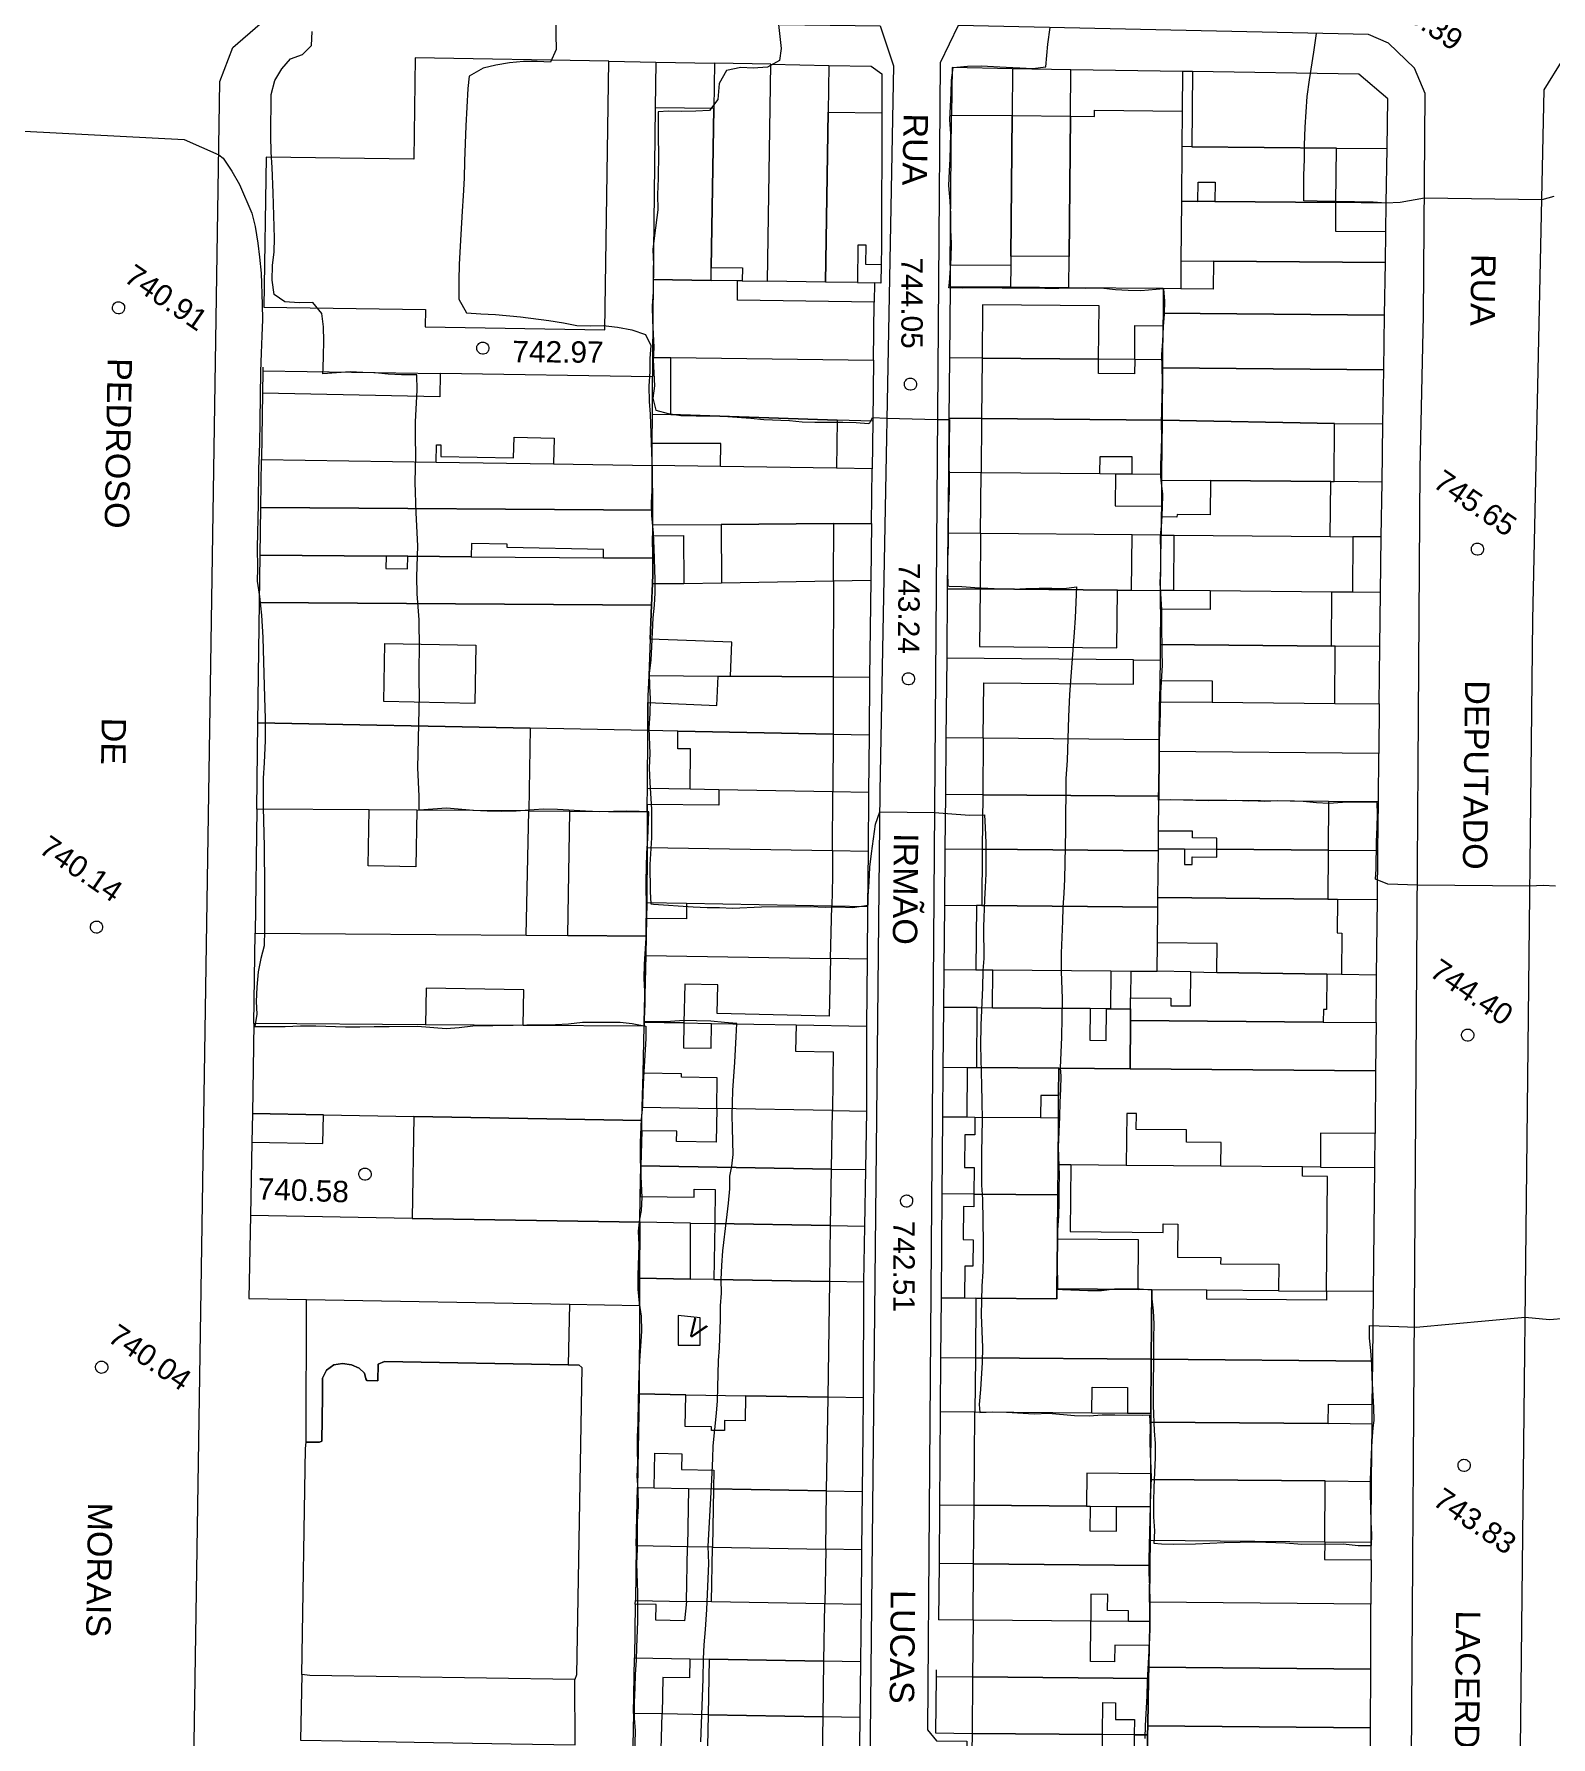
# Model space of a CAD drawing. Header units: metres. Extents: x 322294 to 7190115, y 7390841 to 10157759.
# Drawn here: x 323466.7 to 323591, y 7393327.2 to 7393466.7 of the extents above; entities that cross this region are included whole.
import ezdxf
from ezdxf.enums import TextEntityAlignment as Align

# ---------------------------------------------------------------- set-up
doc = ezdxf.new("R2010")
doc.units = ezdxf.units.M
doc.layers.get('0').update_dxf_attribs({"lineweight": 18})
for name, color, linetype, lineweight in [('100_SIST_VIARIO_MEIO_FIO', 1, 'Continuous', 18), ('160_P_SIMP_ASF_TOP', 7, 'Continuous', 18), ('168_P_SIMP_PARALE_TOP', 7, 'Continuous', 18), ('206_MURO_E_MURO_ARRIMO', 7, 'Continuous', 18), ('214_PROJ_BEIRAL_EDIF', 10, 'Continuous', 18), ('600_CURVA_MESTRA', 14, 'Continuous', 18), ('604_CURVA_INTERM', 7, 'Continuous', 18), ('606_PTO_COTADO', 7, 'Continuous', 18), ('608_PTO_COTADO_INTERVIA', 1, 'Continuous', 18)]:
    doc.layers.add(name, color=color, linetype=linetype, lineweight=lineweight)
doc.styles.add('Style-Arial', font='arial.ttf', dxfattribs={"height": 1.75})

# ---------------------------------------------------------------- blocks, each defined once
blk = doc.blocks.new('SP09')
at = {"color": 0, "linetype": 'Continuous'}
blk.add_lwpolyline([(-0.03, -0.51), (-0.14, -0.49), (-0.24, -0.46), (-0.31, -0.42), (-0.35, -0.39), (-0.42, -0.31), (-0.47, -0.24), (-0.51, -0.15), (-0.52, -0.09), (-0.52, 0.03), (-0.51, 0.11), (-0.48, 0.2), (-0.44, 0.27), (-0.4, 0.33), (-0.32, 0.39), (-0.23, 0.44), (-0.15, 0.48), (-0.1, 0.48), (-0.03, 0.48), (0.08, 0.48), (0.19, 0.44), (0.27, 0.4), (0.35, 0.32), (0.41, 0.23), (0.46, 0.11), (0.48, 0.03), (0.48, -0.03), (0.47, -0.08), (0.44, -0.21), (0.38, -0.3), (0.31, -0.38), (0.23, -0.44), (0.1, -0.49), (0.02, -0.51)], close=True, dxfattribs=at)

msp = doc.modelspace()

# ---------------------------------------------------------------- linework, layer by layer
at = {"layer": '100_SIST_VIARIO_MEIO_FIO'}
for points in [[(323579.473, 7393314.127), (323578.441, 7393256.595), (323577.132, 7393253.938), (323575.333, 7393252.614), (323573.156, 7393252.115), (323515.691, 7393252.659), (323482.986, 7393253.451), (323480.966, 7393254.402), (323479.485, 7393256.074), (323478.783, 7393258.196), (323479.492, 7393305.523), (323481.914, 7393462.866), (323482.97, 7393465.64), (323485.215, 7393467.58), (323486.684, 7393468.092), (323536.044, 7393467.43), (323537.119, 7393464.159), (323536.019, 7393404.709), (323534.984, 7393306.027), (323542.723, 7393305.911), (323542.812, 7393314.764), (323563.319, 7393314.417)], [(323580.564, 7393443.654), (323580.702, 7393461.879), (323579.837, 7393463.944), (323577.702, 7393466.012), (323576.056, 7393466.708), (323542.431, 7393467.455), (323540.961, 7393464.402), (323539.925, 7393327.821), (323540.639, 7393326.91), (323543.138, 7393326.881), (323543.013, 7393317.729), (323566.178, 7393317.419), (323579.528, 7393317.189), (323580.294, 7393431.177)]]:
    msp.add_lwpolyline(points, close=True, dxfattribs=at)
msp.add_lwpolyline([(323591.477, 7393251.755), (323589.545, 7393252.871), (323588.012, 7393255.401), (323587.78, 7393258.782), (323589.532, 7393418.748), (323590.452, 7393462.18), (323592.019, 7393464.703)], dxfattribs=at)
at = {"layer": '206_MURO_E_MURO_ARRIMO'}
for p, q in [((323513.794, 7393464.516), (323517.641, 7393464.446)), ((323517.641, 7393464.446), (323522.452, 7393464.358)), ((323531.834, 7393464.186), (323535.284, 7393464.123)), ((323535.284, 7393464.123), (323536.169, 7393463.499)), ((323541.928, 7393464.001), (323541.893, 7393460.108)), ((323546.878, 7393463.911), (323541.928, 7393464.001)), ((323551.666, 7393463.823), (323546.878, 7393463.911)), ((323560.82, 7393463.685), (323551.666, 7393463.823)), ((323536.169, 7393463.499), (323536.165, 7393460.309)), ((323561.642, 7393463.673), (323560.82, 7393463.685)), ((323577.513, 7393452.904), (323577.581, 7393457.377)), ((323577.478, 7393450.541), (323577.513, 7393452.904)), ((323536.118, 7393447.843), (323536.086, 7393446.349)), ((323541.781, 7393447.824), (323541.764, 7393446.047)), ((323535.571, 7393446.36), (323535.551, 7393444.783)), ((323536.086, 7393446.349), (323535.571, 7393446.36)), ((323541.764, 7393446.047), (323541.711, 7393440.211)), ((323541.711, 7393440.211), (323541.666, 7393435.265)), ((323485.437, 7393439.156), (323485.409, 7393437.32)), ((323485.441, 7393439.451), (323485.437, 7393439.156)), ((323535.43, 7393435.027), (323535.381, 7393431.134)), ((323541.666, 7393435.265), (323541.625, 7393430.849)), ((323577.17, 7393430.046), (323577.242, 7393434.821)), ((323541.625, 7393430.849), (323541.58, 7393425.86)), ((323577.103, 7393425.549), (323577.17, 7393430.046)), ((323535.325, 7393426.658), (323535.268, 7393422.009)), ((323541.58, 7393425.86), (323541.538, 7393421.31)), ((323577.034, 7393420.999), (323577.103, 7393425.549)), ((323535.268, 7393422.009), (323535.168, 7393414.058)), ((323541.538, 7393421.31), (323541.486, 7393415.616)), ((323576.99, 7393416.57), (323577.034, 7393420.999)), ((323576.943, 7393411.878), (323576.99, 7393416.57)), ((323541.486, 7393415.616), (323541.427, 7393409.086)), ((323535.168, 7393414.058), (323535.126, 7393409.322)), ((323535.126, 7393409.322), (323535.083, 7393404.615)), ((323541.427, 7393409.086), (323541.384, 7393404.456)), ((323535.083, 7393404.615), (323535.04, 7393399.794)), ((323541.384, 7393404.456), (323541.343, 7393399.983)), ((323576.823, 7393399.85), (323576.864, 7393403.869)), ((323535.04, 7393399.794), (323534.999, 7393395.248)), ((323541.343, 7393399.983), (323541.301, 7393395.379)), ((323576.783, 7393395.845), (323576.823, 7393399.85)), ((323541.301, 7393395.379), (323541.253, 7393390.113)), ((323576.722, 7393389.646), (323576.783, 7393395.845)), ((323534.999, 7393395.248), (323534.96, 7393390.95)), ((323534.96, 7393390.95), (323534.911, 7393385.475)), ((323541.253, 7393390.113), (323541.225, 7393387.008)), ((323576.683, 7393385.767), (323576.722, 7393389.646)), ((323541.225, 7393387.008), (323541.18, 7393382.103)), ((323534.911, 7393385.475), (323534.921, 7393378.493)), ((323541.18, 7393382.103), (323541.143, 7393378.015)), ((323534.921, 7393378.493), (323534.837, 7393373.711)), ((323541.143, 7393378.015), (323541.094, 7393371.73)), ((323484.541, 7393375.966), (323484.421, 7393369.947)), ((323576.564, 7393373.879), (323576.592, 7393376.667)), ((323534.837, 7393373.711), (323534.755, 7393369.074)), ((323576.463, 7393363.718), (323576.564, 7393373.879)), ((323541.094, 7393371.73), (323541.027, 7393363.219)), ((323534.755, 7393369.074), (323534.675, 7393364.492)), ((323534.675, 7393364.492), (323534.633, 7393355.015)), ((323541.027, 7393363.219), (323540.989, 7393358.328)), ((323540.989, 7393358.328), (323540.955, 7393353.901)), ((323534.633, 7393355.015), (323534.621, 7393352.178)), ((323540.955, 7393353.901), (323540.896, 7393346.252)), ((323576.355, 7393352.87), (323576.371, 7393354.472)), ((323534.621, 7393352.178), (323534.567, 7393347.337)), ((323576.27, 7393344.359), (323576.308, 7393348.173)), ((323534.567, 7393347.337), (323534.515, 7393342.571)), ((323540.896, 7393346.252), (323540.858, 7393341.441)), ((323576.267, 7393343.195), (323576.27, 7393344.359)), ((323534.515, 7393342.571), (323534.466, 7393338.087)), ((323576.263, 7393341.75), (323576.267, 7393343.195)), ((323540.858, 7393341.441), (323540.822, 7393336.828)), ((323534.466, 7393338.087), (323534.414, 7393333.381)), ((323534.414, 7393333.381), (323534.365, 7393328.832)), ((323540.637, 7393332.732), (323540.631, 7393332.172)), ((323540.631, 7393332.172), (323540.58, 7393327.572)), ((323534.365, 7393328.832), (323534.278, 7393320.935)), ((323540.58, 7393327.572), (323543.566, 7393327.519))]:
    msp.add_line(p, q, dxfattribs=at)
for points in [[(323517.641, 7393464.446), (323517.598, 7393460.713)], [(323546.878, 7393463.911), (323546.844, 7393460.065)], [(323551.633, 7393460.023), (323551.666, 7393463.823)], [(323560.82, 7393463.685), (323560.792, 7393460.444)], [(323577.513, 7393452.904), (323573.389, 7393452.94)], [(323546.737, 7393447.781), (323546.721, 7393446.004)], [(323524.735, 7393446.526), (323524.352, 7393446.532)], [(323534.18, 7393446.382), (323535.571, 7393446.36)], [(323546.721, 7393446.004), (323541.764, 7393446.047)], [(323551.51, 7393445.962), (323546.721, 7393446.004)], [(323517.385, 7393440.261), (323517.379, 7393438.668)], [(323544.384, 7393440.188), (323541.711, 7393440.211)], [(323556.894, 7393440.079), (323553.934, 7393440.105)], [(323485.437, 7393439.156), (323499.979, 7393438.934)], [(323544.341, 7393435.241), (323541.666, 7393435.265)], [(323541.625, 7393430.849), (323544.302, 7393430.825)], [(323555.32, 7393430.729), (323556.661, 7393430.717)], [(323559.099, 7393430.204), (323559.08, 7393428.057)], [(323577.17, 7393430.046), (323573.239, 7393430.08)], [(323544.259, 7393425.836), (323541.58, 7393425.86)], [(323559.02, 7393421.157), (323559.059, 7393425.707)], [(323577.103, 7393425.549), (323574.771, 7393425.57)], [(323532.218, 7393421.957), (323535.268, 7393422.009)], [(323541.538, 7393421.31), (323544.219, 7393421.286)], [(323556.646, 7393421.178), (323559.02, 7393421.157)], [(323559.006, 7393419.637), (323559.02, 7393421.157)], [(323560.102, 7393421.147), (323559.02, 7393421.157)], [(323577.034, 7393420.999), (323574.732, 7393421.02)], [(323576.99, 7393416.57), (323573.337, 7393416.602)], [(323556.807, 7393415.482), (323541.486, 7393415.616)], [(323517.071, 7393414.188), (323522.748, 7393414.147)], [(323532.189, 7393414.079), (323535.168, 7393414.058)], [(323532.171, 7393409.381), (323535.126, 7393409.322)], [(323544.478, 7393409.06), (323541.427, 7393409.086)], [(323520.458, 7393404.872), (323516.957, 7393404.934)], [(323535.083, 7393404.615), (323532.153, 7393404.667)], [(323544.437, 7393404.43), (323541.384, 7393404.456)], [(323532.135, 7393399.845), (323535.04, 7393399.794)], [(323541.343, 7393399.983), (323544.398, 7393399.956)], [(323560.979, 7393399.989), (323563.626, 7393399.966)], [(323572.752, 7393399.886), (323576.823, 7393399.85)], [(323541.301, 7393395.379), (323543.926, 7393395.356)], [(323573.505, 7393395.874), (323576.783, 7393395.845)], [(323534.999, 7393395.248), (323532.071, 7393395.299)], [(323534.96, 7393390.95), (323531.972, 7393391.002)], [(323541.253, 7393390.113), (323543.88, 7393390.09)], [(323556.581, 7393389.979), (323556.562, 7393387.797)], [(323561.505, 7393389.912), (323558.747, 7393389.96)], [(323576.722, 7393389.646), (323573.84, 7393389.696)], [(323543.993, 7393386.983), (323541.225, 7393387.008)], [(323519.952, 7393385.738), (323522.212, 7393385.698)], [(323529.137, 7393385.577), (323534.911, 7393385.475)], [(323541.18, 7393382.103), (323543.188, 7393382.086)], [(323516.533, 7393378.817), (323522.642, 7393378.709)], [(323532.118, 7393378.543), (323534.921, 7393378.493)], [(323543.153, 7393377.997), (323541.143, 7393378.015)], [(323532.045, 7393373.76), (323534.837, 7393373.711)], [(323572.112, 7393373.918), (323576.564, 7393373.879)], [(323543.717, 7393371.707), (323541.094, 7393371.73)], [(323520.494, 7393369.321), (323522.481, 7393369.287)], [(323531.974, 7393369.122), (323534.755, 7393369.074)], [(323534.675, 7393364.492), (323531.904, 7393364.54)], [(323568.686, 7393363.786), (323562.802, 7393363.837)], [(323541.027, 7393363.219), (323542.951, 7393363.202)], [(323540.989, 7393358.328), (323543.842, 7393358.303)], [(323534.633, 7393355.015), (323531.76, 7393355.065)], [(323540.955, 7393353.901), (323543.802, 7393353.876)], [(323520.318, 7393347.585), (323522.374, 7393347.549)], [(323531.642, 7393347.388), (323534.567, 7393347.337)], [(323540.896, 7393346.252), (323543.734, 7393346.227)], [(323553.24, 7393346.144), (323555.408, 7393346.125)], [(323522.292, 7393342.783), (323520.235, 7393342.819)], [(323534.515, 7393342.571), (323531.57, 7393342.622)], [(323572.469, 7393343.228), (323576.267, 7393343.195)], [(323543.691, 7393341.416), (323540.858, 7393341.441)], [(323515.968, 7393338.108), (323515.973, 7393338.408)], [(323534.466, 7393338.087), (323531.501, 7393338.138)], [(323543.649, 7393336.804), (323540.822, 7393336.828)], [(323556.375, 7393336.692), (323553.288, 7393336.719)], [(323534.414, 7393333.381), (323531.429, 7393333.433)], [(323540.631, 7393332.172), (323543.608, 7393332.146)], [(323521.932, 7393329.047), (323518.157, 7393329.113)], [(323534.365, 7393328.832), (323531.36, 7393328.884)], [(323556.856, 7393327.403), (323554.261, 7393327.426)]]:
    msp.add_lwpolyline(points, dxfattribs=at)
at = {"layer": '214_PROJ_BEIRAL_EDIF'}
for points in [[(323513.794, 7393464.516), (323497.928, 7393464.807), (323497.801, 7393456.489), (323485.72, 7393456.673), (323485.532, 7393444.374), (323498.76, 7393444.172), (323498.738, 7393442.749), (323513.458, 7393442.524)], [(323522.395, 7393460.658), (323522.196, 7393447.613), (323524.748, 7393447.583), (323524.735, 7393446.526), (323526.806, 7393446.494), (323527.078, 7393464.273), (323522.452, 7393464.358)], [(323531.776, 7393460.359), (323531.563, 7393446.422), (323526.806, 7393446.494), (323527.078, 7393464.273), (323531.834, 7393464.186)], [(323573.428, 7393457.413), (323577.581, 7393457.377), (323577.642, 7393461.451), (323575.257, 7393463.467), (323561.642, 7393463.673), (323561.588, 7393457.517)], [(323522.196, 7393447.613), (323522.395, 7393460.658), (323517.598, 7393460.713), (323517.437, 7393446.637), (323522.18, 7393446.565)], [(323534.18, 7393446.382), (323531.563, 7393446.422), (323531.776, 7393460.359), (323536.165, 7393460.309), (323536.151, 7393449.36), (323536.118, 7393447.843), (323534.863, 7393447.857), (323534.881, 7393449.449), (323534.215, 7393449.457)], [(323546.844, 7393460.065), (323546.744, 7393448.555), (323546.737, 7393447.781), (323541.781, 7393447.824), (323541.893, 7393460.108)], [(323546.844, 7393460.065), (323551.633, 7393460.023), (323551.532, 7393448.513), (323546.744, 7393448.555)], [(323560.792, 7393460.444), (323560.766, 7393457.524), (323560.727, 7393453.05), (323560.685, 7393448.176), (323560.665, 7393445.882), (323559.236, 7393445.894), (323551.51, 7393445.962), (323551.532, 7393448.513), (323551.633, 7393460.023), (323553.591, 7393460.006), (323553.595, 7393460.507)], [(323562.072, 7393453.039), (323562.085, 7393454.617), (323563.487, 7393454.605), (323563.474, 7393453.026), (323573.389, 7393452.94), (323573.428, 7393457.413), (323561.588, 7393457.517), (323560.766, 7393457.524), (323560.727, 7393453.05)], [(323573.389, 7393452.94), (323563.474, 7393453.026), (323562.072, 7393453.039), (323560.727, 7393453.05), (323560.685, 7393448.176), (323563.356, 7393448.153), (323577.44, 7393448.03), (323577.478, 7393450.541), (323573.368, 7393450.577)], [(323563.356, 7393448.153), (323563.335, 7393445.859), (323560.665, 7393445.882), (323559.236, 7393445.894), (323559.218, 7393443.869), (323577.375, 7393443.71), (323577.44, 7393448.03)], [(323524.352, 7393446.532), (323522.18, 7393446.565), (323517.437, 7393446.637), (323517.398, 7393443.282), (323517.385, 7393440.261), (323518.89, 7393440.242), (323535.492, 7393440.035), (323535.551, 7393444.783), (323524.328, 7393444.955)], [(323544.384, 7393440.188), (323553.934, 7393440.105), (323553.972, 7393444.473), (323544.422, 7393444.556)], [(323559.209, 7393442.856), (323559.185, 7393440.059), (323556.894, 7393440.079), (323556.919, 7393442.876)], [(323559.209, 7393442.856), (323559.185, 7393440.059), (323559.179, 7393439.392), (323577.308, 7393439.234), (323577.375, 7393443.71), (323559.218, 7393443.869)], [(323532.504, 7393435.122), (323518.87, 7393435.567), (323518.89, 7393440.242), (323535.492, 7393440.035), (323535.43, 7393435.027)], [(323544.341, 7393435.241), (323559.142, 7393435.112), (323559.179, 7393439.392), (323559.185, 7393440.059), (323556.894, 7393440.079), (323556.884, 7393438.902), (323553.924, 7393438.928), (323553.934, 7393440.105), (323544.384, 7393440.188)], [(323499.979, 7393438.934), (323499.941, 7393437.03), (323485.409, 7393437.32), (323485.335, 7393431.899), (323499.655, 7393431.68), (323499.684, 7393433.101), (323500.04, 7393433.094), (323500.021, 7393432.141), (323505.991, 7393432.022), (323506.025, 7393433.717), (323509.31, 7393433.652), (323509.268, 7393431.533), (323517.352, 7393431.41), (323517.358, 7393433.216), (323517.366, 7393435.616), (323517.379, 7393438.668)], [(323573.281, 7393434.856), (323577.242, 7393434.821), (323577.308, 7393439.234), (323559.179, 7393439.392), (323559.142, 7393435.112)], [(323517.358, 7393433.216), (323517.366, 7393435.616), (323518.87, 7393435.567), (323532.504, 7393435.122), (323532.444, 7393431.179), (323522.956, 7393431.324), (323522.964, 7393433.193)], [(323556.661, 7393430.717), (323559.103, 7393430.696), (323559.142, 7393435.112), (323544.341, 7393435.241), (323544.302, 7393430.825), (323554.046, 7393430.74), (323554.059, 7393432.152), (323556.673, 7393432.129)], [(323563.115, 7393430.169), (323572.962, 7393430.082), (323573.239, 7393430.08), (323573.281, 7393434.856), (323559.142, 7393435.112), (323559.103, 7393430.696), (323559.099, 7393430.204)], [(323499.655, 7393431.68), (323509.268, 7393431.533), (323517.352, 7393431.41), (323517.374, 7393427.73), (323485.282, 7393427.96), (323485.335, 7393431.899)], [(323523.009, 7393426.581), (323532.236, 7393426.638), (323535.325, 7393426.658), (323535.381, 7393431.134), (323532.444, 7393431.179), (323522.956, 7393431.324), (323517.352, 7393431.41), (323517.374, 7393427.73), (323517.382, 7393426.546)], [(323544.302, 7393430.825), (323554.046, 7393430.74), (323555.32, 7393430.729), (323555.297, 7393428.09), (323559.08, 7393428.057), (323559.072, 7393427.183), (323559.059, 7393425.707), (323556.686, 7393425.728), (323544.259, 7393425.836)], [(323559.059, 7393425.707), (323560.142, 7393425.697), (323572.923, 7393425.586), (323572.962, 7393430.082), (323563.115, 7393430.169), (323563.091, 7393427.366), (323560.363, 7393427.389), (323560.361, 7393427.172), (323559.072, 7393427.183)], [(323517.399, 7393423.817), (323513.355, 7393423.846), (323513.368, 7393424.521), (323505.468, 7393424.678), (323505.473, 7393424.944), (323502.541, 7393425.002), (323502.52, 7393423.924), (323497.31, 7393423.961), (323495.536, 7393423.974), (323485.228, 7393424.048), (323485.282, 7393427.96), (323517.374, 7393427.73), (323517.382, 7393426.546), (323517.387, 7393425.649)], [(323532.218, 7393421.957), (323532.236, 7393426.638), (323523.009, 7393426.581), (323523.039, 7393421.799)], [(323517.399, 7393423.817), (323517.387, 7393425.649), (323519.917, 7393425.665), (323519.942, 7393421.746), (323517.375, 7393421.702), (323517.407, 7393422.503)], [(323544.219, 7393421.286), (323555.484, 7393421.188), (323556.646, 7393421.178), (323556.686, 7393425.728), (323544.259, 7393425.836)], [(323573.054, 7393421.034), (323563.091, 7393421.121), (323560.102, 7393421.147), (323560.142, 7393425.697), (323572.923, 7393425.586), (323574.771, 7393425.57), (323574.732, 7393421.02)], [(323517.399, 7393423.817), (323517.407, 7393422.503), (323517.375, 7393421.702), (323517.304, 7393419.948), (323485.176, 7393420.179), (323485.228, 7393424.048), (323495.536, 7393423.974), (323495.516, 7393422.957), (323497.289, 7393422.922), (323497.31, 7393423.961), (323502.52, 7393423.924), (323513.355, 7393423.846)], [(323532.189, 7393414.079), (323523.767, 7393414.14), (323523.879, 7393416.916), (323517.192, 7393417.186), (323517.304, 7393419.948), (323517.375, 7393421.702), (323519.942, 7393421.746), (323523.039, 7393421.799), (323532.218, 7393421.957)], [(323555.484, 7393421.188), (323544.219, 7393421.286), (323544.178, 7393416.563), (323555.443, 7393416.464)], [(323559.006, 7393419.637), (323558.981, 7393416.727), (323573.015, 7393416.605), (323573.054, 7393421.034), (323563.091, 7393421.121), (323563.078, 7393419.601)], [(323516.986, 7393409.683), (323507.362, 7393409.875), (323485.042, 7393410.319), (323485.176, 7393420.179), (323517.304, 7393419.948), (323517.192, 7393417.186), (323517.071, 7393414.188), (323517.003, 7393412.495), (323516.999, 7393411.975)], [(323502.904, 7393416.672), (323502.81, 7393411.911), (323495.354, 7393412.059), (323495.449, 7393416.82)], [(323558.955, 7393413.795), (323563.251, 7393413.758), (323563.235, 7393411.998), (323573.296, 7393411.91), (323573.337, 7393416.602), (323573.015, 7393416.605), (323558.981, 7393416.727), (323558.97, 7393415.463)], [(323558.955, 7393413.795), (323558.94, 7393412.036), (323558.913, 7393408.933), (323544.478, 7393409.06), (323544.518, 7393413.595), (323556.79, 7393413.488), (323556.807, 7393415.482), (323558.97, 7393415.463)], [(323516.999, 7393411.975), (323522.651, 7393411.746), (323522.748, 7393414.147), (323523.767, 7393414.14), (323532.189, 7393414.079), (323532.171, 7393409.381), (323519.465, 7393409.634), (323516.986, 7393409.683)], [(323563.235, 7393411.998), (323573.296, 7393411.91), (323576.943, 7393411.878), (323576.903, 7393407.809), (323558.904, 7393407.966), (323558.913, 7393408.933), (323558.94, 7393412.036)], [(323507.362, 7393409.875), (323507.244, 7393403.097), (323498.058, 7393403.163), (323494.146, 7393403.191), (323484.946, 7393403.257), (323485.042, 7393410.319)], [(323507.362, 7393409.875), (323507.244, 7393403.097), (323510.613, 7393403.073), (323516.946, 7393403.028), (323516.949, 7393403.615), (323516.957, 7393404.934), (323516.986, 7393409.683)], [(323532.153, 7393404.667), (323522.812, 7393404.831), (323520.458, 7393404.872), (323520.478, 7393408.193), (323519.457, 7393408.199), (323519.465, 7393409.634), (323532.171, 7393409.381)], [(323544.437, 7393404.43), (323558.872, 7393404.303), (323558.904, 7393407.966), (323558.913, 7393408.933), (323544.478, 7393409.06)], [(323572.787, 7393403.905), (323576.864, 7393403.869), (323576.903, 7393407.809), (323558.904, 7393407.966), (323558.872, 7393404.303), (323558.87, 7393404.026)], [(323516.949, 7393403.615), (323516.946, 7393403.028), (323516.928, 7393400.113), (323532.135, 7393399.845), (323532.153, 7393404.667), (323522.812, 7393404.831), (323522.805, 7393403.579)], [(323544.398, 7393399.956), (323558.833, 7393399.83), (323558.835, 7393400.008), (323558.847, 7393401.455), (323558.87, 7393404.026), (323558.872, 7393404.303), (323544.437, 7393404.43)], [(323572.752, 7393399.886), (323563.626, 7393399.966), (323563.634, 7393400.866), (323561.634, 7393400.884), (323561.638, 7393401.431), (323558.847, 7393401.455), (323558.87, 7393404.026), (323572.787, 7393403.905)], [(323494.146, 7393403.191), (323484.946, 7393403.257), (323484.808, 7393393.072), (323507.027, 7393392.913), (323507.244, 7393403.097), (323498.058, 7393403.163), (323497.978, 7393398.528), (323494.066, 7393398.596)], [(323516.857, 7393392.842), (323510.436, 7393392.888), (323510.613, 7393403.073), (323516.946, 7393403.028), (323516.928, 7393400.113), (323516.901, 7393395.566), (323516.891, 7393394.293)], [(323532.135, 7393399.845), (323532.127, 7393397.697), (323532.071, 7393395.299), (323520.156, 7393395.509), (323516.901, 7393395.566), (323516.928, 7393400.113)], [(323544.398, 7393399.956), (323544.358, 7393395.353), (323558.793, 7393395.226), (323558.8, 7393396.002), (323558.833, 7393399.83)], [(323560.979, 7393399.989), (323560.968, 7393398.718), (323561.602, 7393398.712), (323561.607, 7393399.343), (323563.62, 7393399.325), (323563.626, 7393399.966), (323572.752, 7393399.886), (323572.717, 7393395.881), (323558.8, 7393396.002), (323558.833, 7393399.83), (323558.835, 7393400.008)], [(323516.891, 7393394.293), (323516.857, 7393392.842), (323516.821, 7393391.269), (323531.972, 7393391.002), (323532.071, 7393395.299), (323520.156, 7393395.509), (323520.148, 7393394.273)], [(323558.793, 7393395.226), (323544.358, 7393395.353), (323543.926, 7393395.356), (323543.88, 7393390.09), (323545.267, 7393390.078), (323554.946, 7393389.993), (323556.581, 7393389.979), (323558.747, 7393389.96), (323558.767, 7393392.287)], [(323558.767, 7393392.287), (323558.793, 7393395.226), (323558.8, 7393396.002), (323572.717, 7393395.881), (323573.505, 7393395.874), (323573.481, 7393393.102), (323573.869, 7393393.099), (323573.84, 7393389.696), (323572.64, 7393389.717), (323563.64, 7393389.874), (323563.661, 7393392.244)], [(323498.77, 7393385.584), (323484.698, 7393385.684), (323484.808, 7393393.072), (323507.027, 7393392.913), (323510.436, 7393392.888), (323516.857, 7393392.842), (323516.821, 7393391.269), (323516.694, 7393385.795), (323516.686, 7393385.455), (323506.773, 7393385.526), (323506.823, 7393388.442), (323498.822, 7393388.581)], [(323531.972, 7393391.002), (323531.862, 7393386.284), (323522.674, 7393386.497), (323522.728, 7393388.845), (323520.015, 7393388.908), (323519.952, 7393385.738), (323516.694, 7393385.795), (323516.821, 7393391.269)], [(323554.58, 7393386.891), (323553.253, 7393386.902), (323545.24, 7393386.972), (323545.267, 7393390.078), (323554.946, 7393389.993), (323554.919, 7393386.888)], [(323556.562, 7393387.797), (323559.859, 7393387.769), (323559.853, 7393387.137), (323561.48, 7393387.123), (323561.505, 7393389.912), (323563.64, 7393389.874), (323572.64, 7393389.717), (323572.615, 7393386.822), (323572.358, 7393386.824), (323572.35, 7393385.804), (323556.546, 7393385.943), (323556.554, 7393386.874)], [(323554.58, 7393386.891), (323554.919, 7393386.888), (323556.554, 7393386.874), (323556.546, 7393385.943), (323556.511, 7393381.969), (323550.681, 7393382.02), (323543.95, 7393382.079), (323543.993, 7393386.983), (323545.24, 7393386.972), (323553.253, 7393386.902), (323553.231, 7393384.31), (323554.557, 7393384.299)], [(323516.686, 7393385.455), (323506.773, 7393385.526), (323498.77, 7393385.584), (323484.698, 7393385.684), (323484.588, 7393378.304), (323490.401, 7393378.203), (323497.823, 7393378.074), (323516.508, 7393377.75), (323516.533, 7393378.817), (323516.597, 7393381.602)], [(323516.597, 7393381.602), (323516.686, 7393385.455), (323516.694, 7393385.795), (323519.952, 7393385.738), (323519.911, 7393383.697), (323522.181, 7393383.662), (323522.212, 7393385.698), (323529.137, 7393385.577), (323529.104, 7393383.417), (323532.192, 7393383.369), (323532.118, 7393378.543), (323522.642, 7393378.709), (323522.681, 7393381.243), (323519.76, 7393381.287), (323519.764, 7393381.554)], [(323572.35, 7393385.804), (323576.683, 7393385.767), (323576.643, 7393381.793), (323556.511, 7393381.969), (323556.546, 7393385.943)], [(323543.95, 7393382.079), (323550.681, 7393382.02), (323550.662, 7393379.78), (323549.201, 7393379.793), (323549.185, 7393377.944), (323543.806, 7393377.992), (323543.153, 7393377.997), (323543.188, 7393382.086)], [(323556.201, 7393374.057), (323551.656, 7393374.097), (323550.612, 7393374.106), (323550.646, 7393377.932), (323550.662, 7393379.78), (323550.681, 7393382.02), (323556.511, 7393381.969), (323576.643, 7393381.793), (323576.592, 7393376.667), (323572.136, 7393376.706), (323572.112, 7393373.918), (323570.646, 7393373.931), (323563.959, 7393373.989), (323563.976, 7393375.944), (323561.139, 7393375.969), (323561.147, 7393376.968), (323557.026, 7393377.004), (323557.037, 7393378.302), (323556.238, 7393378.309)], [(323516.488, 7393376.9), (323516.422, 7393374.035), (323532.045, 7393373.76), (323532.118, 7393378.543), (323522.642, 7393378.709), (323522.6, 7393375.965), (323519.346, 7393376.015), (323519.359, 7393376.856)], [(323490.401, 7393378.203), (323484.588, 7393378.304), (323484.541, 7393375.966), (323490.361, 7393375.865)], [(323516.369, 7393371.51), (323516.422, 7393374.035), (323516.488, 7393376.9), (323516.508, 7393377.75), (323497.823, 7393378.074), (323497.678, 7393369.717), (323516.325, 7393369.394)], [(323543.717, 7393371.707), (323550.591, 7393371.647), (323550.612, 7393374.106), (323550.646, 7393377.932), (323549.185, 7393377.944), (323543.806, 7393377.992), (323543.794, 7393376.568), (323542.967, 7393376.575), (323542.943, 7393373.891), (323543.736, 7393373.884)], [(323532.045, 7393373.76), (323516.422, 7393374.035), (323516.369, 7393371.51), (323520.787, 7393371.443), (323520.797, 7393372.114), (323522.524, 7393372.088), (323522.481, 7393369.287), (323531.974, 7393369.122)], [(323568.686, 7393363.786), (323572.62, 7393363.751), (323572.702, 7393373.144), (323570.639, 7393373.163), (323570.646, 7393373.931), (323563.959, 7393373.989), (323556.201, 7393374.057), (323551.656, 7393374.097), (323551.609, 7393368.631), (323559.232, 7393368.564), (323559.238, 7393369.259), (323560.421, 7393369.248), (323560.397, 7393366.552), (323563.943, 7393366.521), (323563.939, 7393366.006), (323568.705, 7393365.964)], [(323550.523, 7393363.945), (323550.559, 7393368.025), (323550.591, 7393371.647), (323543.717, 7393371.707), (323543.708, 7393370.673), (323542.873, 7393370.68), (323542.849, 7393367.976), (323543.649, 7393367.969), (323543.63, 7393365.801), (323542.974, 7393365.807), (323542.951, 7393363.202), (323543.885, 7393363.194), (323550.516, 7393363.136)], [(323484.421, 7393369.947), (323484.286, 7393363.141), (323489.01, 7393363.059), (323510.56, 7393362.685), (323516.307, 7393362.585), (323516.313, 7393364.81), (323516.325, 7393369.394), (323497.678, 7393369.717)], [(323520.481, 7393364.738), (323520.494, 7393369.321), (323516.325, 7393369.394), (323516.313, 7393364.81)], [(323522.411, 7393364.704), (323531.904, 7393364.54), (323531.974, 7393369.122), (323522.481, 7393369.287)], [(323550.559, 7393368.025), (323550.523, 7393363.945), (323557.182, 7393363.886), (323557.218, 7393367.967)], [(323531.904, 7393364.54), (323522.411, 7393364.704), (323520.481, 7393364.738), (323516.313, 7393364.81), (323516.307, 7393362.585), (323516.287, 7393355.334), (323520.101, 7393355.267), (323524.992, 7393355.183), (323531.76, 7393355.065)], [(323543.885, 7393363.194), (323543.842, 7393358.303), (323558.252, 7393358.177), (323558.291, 7393363.877), (323557.182, 7393363.886), (323550.523, 7393363.945), (323550.516, 7393363.136)], [(323562.802, 7393363.837), (323558.291, 7393363.877), (323558.252, 7393358.177), (323576.406, 7393358.018), (323576.463, 7393363.718), (323572.62, 7393363.751), (323572.613, 7393363.004), (323562.795, 7393363.09)], [(323510.56, 7393362.685), (323510.474, 7393357.722), (323495.423, 7393357.983), (323494.9, 7393357.783), (323494.867, 7393356.418), (323493.966, 7393356.433), (323493.883, 7393356.564), (323493.766, 7393357.042), (323493.342, 7393357.451), (323492.698, 7393357.71), (323491.97, 7393357.828), (323491.245, 7393357.71), (323490.655, 7393357.277), (323490.328, 7393356.625), (323490.326, 7393355.159), (323490.262, 7393351.468), (323490.071, 7393351.39), (323489.002, 7393351.386), (323489.01, 7393363.059)], [(323521.281, 7393361.569), (323519.479, 7393361.752), (323519.472, 7393359.341), (323521.275, 7393359.336)], [(323489.002, 7393351.386), (323490.071, 7393351.39), (323490.262, 7393351.468), (323490.326, 7393355.159), (323490.328, 7393356.625), (323490.655, 7393357.277), (323491.245, 7393357.71), (323491.97, 7393357.828), (323492.698, 7393357.71), (323493.342, 7393357.451), (323493.766, 7393357.042), (323493.883, 7393356.564), (323493.966, 7393356.433), (323494.867, 7393356.418), (323494.9, 7393357.783), (323495.423, 7393357.983), (323510.474, 7393357.722), (323511.343, 7393357.707), (323511.577, 7393357.506), (323511.14, 7393332.309), (323511.003, 7393331.928), (323489.279, 7393332.261), (323488.622, 7393332.346), (323488.936, 7393350.876)], [(323556.295, 7393353.767), (323558.221, 7393353.75), (323558.252, 7393358.177), (323543.842, 7393358.303), (323543.802, 7393353.876), (323553.388, 7393353.792), (323553.407, 7393355.898), (323556.314, 7393355.872)], [(323572.76, 7393352.901), (323572.774, 7393354.503), (323576.371, 7393354.472), (323576.406, 7393358.018), (323558.252, 7393358.177), (323558.221, 7393353.75), (323558.217, 7393353.028)], [(323520.101, 7393355.267), (323516.287, 7393355.334), (323516.14, 7393347.657), (323517.511, 7393347.633), (323517.56, 7393350.478), (323519.772, 7393350.44), (323519.75, 7393349.141), (323522.401, 7393349.095), (323522.374, 7393347.549), (323531.642, 7393347.388), (323531.76, 7393355.065), (323524.992, 7393355.183), (323524.957, 7393353.132), (323523.284, 7393353.161), (323523.269, 7393352.332), (323522.198, 7393352.35), (323522.203, 7393352.632), (323520.056, 7393352.669)], [(323558.188, 7393348.802), (323552.972, 7393348.847), (323552.949, 7393346.146), (323543.734, 7393346.227), (323543.802, 7393353.876), (323553.388, 7393353.792), (323556.295, 7393353.767), (323558.221, 7393353.75), (323558.217, 7393353.028)], [(323572.76, 7393352.901), (323558.217, 7393353.028), (323558.188, 7393348.802), (323558.185, 7393348.331), (323572.513, 7393348.206), (323576.308, 7393348.173), (323576.355, 7393352.87)], [(323572.513, 7393348.206), (323558.185, 7393348.331), (323558.169, 7393346.1), (323558.151, 7393343.353), (323572.469, 7393343.228)], [(323520.235, 7393342.819), (323516.049, 7393342.891), (323516.14, 7393347.657), (323517.511, 7393347.633), (323520.318, 7393347.585)], [(323531.642, 7393347.388), (323522.374, 7393347.549), (323522.292, 7393342.783), (323531.57, 7393342.622)], [(323555.408, 7393346.125), (323558.169, 7393346.1), (323558.151, 7393343.353), (323558.136, 7393341.29), (323543.691, 7393341.416), (323543.734, 7393346.227), (323552.949, 7393346.146), (323553.24, 7393346.144), (323553.222, 7393344.115), (323555.39, 7393344.096)], [(323520.157, 7393338.335), (323520.235, 7393342.819), (323516.049, 7393342.891), (323515.973, 7393338.408)], [(323522.292, 7393342.783), (323531.57, 7393342.622), (323531.501, 7393338.138), (323522.214, 7393338.3)], [(323572.469, 7393343.228), (323572.457, 7393341.783), (323576.263, 7393341.75), (323576.252, 7393338.122), (323558.116, 7393338.28), (323558.136, 7393341.29), (323558.151, 7393343.353)], [(323556.375, 7393336.692), (323556.382, 7393337.567), (323554.669, 7393337.582), (323554.68, 7393338.906), (323553.307, 7393338.918), (323553.288, 7393336.719), (323543.649, 7393336.804), (323543.691, 7393341.416), (323558.136, 7393341.29), (323558.116, 7393338.28), (323558.105, 7393336.677)], [(323515.968, 7393338.108), (323515.894, 7393333.702), (323520.429, 7393333.623), (323522.011, 7393333.596), (323531.429, 7393333.433), (323531.501, 7393338.138), (323522.214, 7393338.3), (323520.157, 7393338.335), (323520.011, 7393336.753), (323517.643, 7393336.794), (323517.665, 7393338.079)], [(323558.077, 7393334.722), (323558.051, 7393332.951), (323576.238, 7393332.792), (323576.252, 7393338.122), (323558.116, 7393338.28), (323558.105, 7393336.677)], [(323543.608, 7393332.146), (323558.035, 7393332.02), (323558.051, 7393332.951), (323558.077, 7393334.722), (323555.262, 7393334.747), (323555.25, 7393333.397), (323553.259, 7393333.414), (323553.288, 7393336.719), (323543.649, 7393336.804)], [(323520.429, 7393333.623), (323520.402, 7393332.073), (323518.209, 7393332.112), (323518.157, 7393329.113), (323515.818, 7393329.153), (323515.894, 7393333.702)], [(323521.932, 7393329.047), (323531.36, 7393328.884), (323531.429, 7393333.433), (323522.011, 7393333.596)], [(323576.224, 7393327.986), (323576.238, 7393332.792), (323558.051, 7393332.951), (323558.035, 7393332.02), (323557.966, 7393328.145)], [(323505.8, 7393326.679), (323511.041, 7393326.588), (323511.003, 7393331.928), (323489.279, 7393332.261), (323488.622, 7393332.346), (323488.521, 7393326.979), (323491.93, 7393326.92), (323497.832, 7393326.817)], [(323543.608, 7393332.146), (323543.566, 7393327.519), (323554.261, 7393327.426), (323554.284, 7393330.047), (323555.33, 7393330.038), (323555.318, 7393328.67), (323556.867, 7393328.657), (323556.856, 7393327.403), (323557.953, 7393327.393), (323557.966, 7393328.145), (323558.035, 7393332.02)], [(323518.157, 7393329.113), (323515.818, 7393329.153), (323515.773, 7393326.506), (323515.685, 7393321.257), (323519.551, 7393321.19), (323526.069, 7393321.077), (323527.031, 7393321.061), (323527.077, 7393324.047), (323531.285, 7393323.983), (323531.36, 7393328.884), (323521.932, 7393329.047), (323521.865, 7393325.193), (323518.055, 7393325.259)], [(323554.261, 7393327.426), (323543.566, 7393327.519), (323543.488, 7393323.108), (323553.014, 7393323.024), (323554.431, 7393323.012), (323557.877, 7393323.119), (323557.953, 7393327.393), (323556.856, 7393327.403), (323556.84, 7393325.547), (323554.245, 7393325.57)], [(323576.224, 7393327.986), (323557.966, 7393328.145), (323557.953, 7393327.393), (323557.877, 7393323.119), (323576.21, 7393322.959)]]:
    msp.add_lwpolyline(points, close=True, dxfattribs=at)
at = {"layer": '600_CURVA_MESTRA', "elevation": 745}
msp.add_lwpolyline([(323591.377, 7393396.93), (323590.364, 7393396.99), (323589.293, 7393396.931), (323580.064, 7393397.013), (323577.639, 7393397.112), (323576.644, 7393397.506), (323576.678, 7393398.333), (323576.71, 7393400.597), (323576.774, 7393401.775), (323576.807, 7393402.827), (323576.759, 7393403.804), (323575.008, 7393403.812), (323573.913, 7393403.789), (323572.809, 7393403.72), (323571.806, 7393403.767), (323570.7, 7393403.875), (323569.65, 7393403.907), (323568.572, 7393403.914), (323567.56, 7393403.874), (323566.443, 7393403.917), (323566.246, 7393403.91), (323565.181, 7393403.947), (323562.967, 7393403.94), (323561.919, 7393403.944), (323560.905, 7393403.994), (323559.867, 7393404), (323558.853, 7393403.975), (323558.846, 7393404.269), (323558.935, 7393406.49), (323558.918, 7393408.807), (323559.019, 7393411.117), (323559.04, 7393412.771), (323559.18, 7393415.035), (323559.141, 7393416.152), (323559.121, 7393418.411), (323559.118, 7393419.569), (323558.991, 7393421.778), (323559.031, 7393422.951), (323559.029, 7393424.246), (323559.011, 7393425.63), (323559.107, 7393426.736), (323559.176, 7393427.932), (323559.206, 7393429.063), (323559.068, 7393430.195), (323559.046, 7393430.505), (323559.04, 7393431.518), (323559.089, 7393432.649), (323559.11, 7393433.791), (323559.082, 7393434.811), (323559.154, 7393437.098), (323559.174, 7393438.318), (323559.137, 7393439.446), (323559.132, 7393440.502), (323559.208, 7393441.568), (323559.259, 7393442.791), (323559.346, 7393443.81), (323559.358, 7393444.886), (323559.289, 7393445.886), (323557.406, 7393445.702), (323556.347, 7393445.729), (323555.332, 7393445.796), (323554.126, 7393445.922), (323552.898, 7393445.902), (323551.711, 7393445.919), (323550.668, 7393445.892), (323549.53, 7393445.892), (323547.207, 7393445.933), (323546.041, 7393445.919), (323543.916, 7393445.957), (323542.765, 7393445.941), (323541.675, 7393445.949), (323541.723, 7393446.356), (323541.848, 7393448.375), (323541.883, 7393449.603), (323541.839, 7393450.698), (323541.832, 7393451.965), (323541.77, 7393453.099), (323541.656, 7393454.333), (323541.704, 7393455.523), (323541.765, 7393456.54), (323541.816, 7393458.583), (323541.734, 7393459.724), (323541.848, 7393461.929), (323541.877, 7393462.97), (323542.01, 7393464.017), (323543.187, 7393464.112), (323544.301, 7393464.134), (323546.37, 7393464.041), (323547.471, 7393463.969), (323548.556, 7393463.932), (323549.601, 7393464.051), (323549.774, 7393465.911), (323549.966, 7393467.288)], dxfattribs=at)
at = {"layer": '604_CURVA_INTERM', "flags": 128}
for points, elevation in [([(323509.608, 7393477.519), (323509.449, 7393466.718), (323509.485, 7393465.49), (323509.004, 7393464.45), (323507.935, 7393464.497), (323506.797, 7393464.498), (323505.666, 7393464.402), (323504.541, 7393464.214), (323503.484, 7393463.964), (323502.362, 7393463.307), (323502.236, 7393462.289), (323502.081, 7393459.218), (323501.978, 7393456.345), (323501.945, 7393454.942), (323501.871, 7393453.495), (323501.77, 7393452.24), (323501.616, 7393449.361), (323501.541, 7393447.874), (323501.501, 7393446.582), (323501.49, 7393445.029), (323502.122, 7393443.899), (323503.307, 7393443.822), (323504.518, 7393443.77), (323506.565, 7393443.578), (323508.878, 7393443.288), (323510.073, 7393443.087), (323511.168, 7393442.878), (323512.323, 7393442.846), (323513.331, 7393442.861), (323514.5, 7393442.741), (323515.67, 7393442.526), (323516.802, 7393442.147), (323517.237, 7393441.222), (323517.153, 7393440.181), (323517.159, 7393439.103), (323517.079, 7393437.901), (323517.112, 7393436.644), (323517.172, 7393435.606), (323517.331, 7393431.741), (323517.328, 7393429.362), (323517.266, 7393428.34), (323517.295, 7393427.316), (323517.419, 7393425.859), (323517.488, 7393424.612), (323517.561, 7393422.042), (323517.56, 7393420.967), (323517.501, 7393419.961), (323517.411, 7393418.924), (323517.304, 7393416.565), (323517.228, 7393415.44), (323517.1, 7393414.395), (323517.123, 7393413.332), (323517.175, 7393412.29), (323517.152, 7393411.079), (323517.087, 7393409.874), (323517.144, 7393407.808), (323517.099, 7393406.629), (323517.151, 7393405.415), (323517.304, 7393403.258), (323517.297, 7393400.894), (323517.162, 7393398.702), (323517.185, 7393396.507), (323517.233, 7393395.487), (323517.445, 7393395.458), (323520.72, 7393395.245), (323521.856, 7393395.183), (323522.865, 7393395.192), (323523.922, 7393395.145), (323526.317, 7393395.254), (323530.326, 7393395.261), (323531.561, 7393395.216), (323532.581, 7393395.242), (323533.757, 7393395.186), (323535.051, 7393395.381), (323535.042, 7393396.129), (323535.136, 7393397.257), (323535.196, 7393398.504), (323535.322, 7393399.622), (323535.66, 7393402.007), (323536.001, 7393403.018), (323540.495, 7393402.978), (323542.257, 7393402.835), (323543.391, 7393402.76), (323544.572, 7393402.767), (323544.644, 7393401.756), (323544.704, 7393400.492), (323544.701, 7393397.956), (323544.647, 7393396.852), (323544.574, 7393395.849), (323544.498, 7393393.615), (323544.533, 7393391.019), (323544.462, 7393390.016), (323544.421, 7393388.642), (323544.286, 7393385.549), (323544.267, 7393383.872), (323544.328, 7393380.616), (323544.38, 7393379.308), (323544.392, 7393377.795), (323544.341, 7393375.124), (323544.346, 7393372.429), (323544.415, 7393371.296), (323544.47, 7393367.73), (323544.471, 7393366.631), (323544.439, 7393365.364), (323544.375, 7393364.164), (323544.325, 7393361.817), (323544.418, 7393359.135), (323544.405, 7393357.907), (323544.258, 7393355.706), (323544.161, 7393354.474), (323544.202, 7393353.801), (323545.277, 7393353.873), (323546.398, 7393353.848), (323548.661, 7393353.702), (323549.822, 7393353.748), (323551.95, 7393353.58), (323553.155, 7393353.534), (323554.239, 7393353.625), (323555.263, 7393353.629), (323557.521, 7393353.585), (323558.111, 7393353.632), (323558.17, 7393352.606), (323558.146, 7393351.527), (323558.165, 7393350.365), (323558.231, 7393349.284), (323558.237, 7393348.372), (323558.189, 7393347.289), (323558.143, 7393345.049), (323558.076, 7393342.919), (323558.041, 7393341.74), (323558.053, 7393340.654), (323558.101, 7393339.549), (323558.125, 7393338.355), (323558.129, 7393336.085), (323558.089, 7393334.756), (323557.908, 7393331.818), (323557.876, 7393330.581), (323557.742, 7393328.167), (323557.731, 7393327.113)], 743), ([(323521.341, 7393326.825), (323521.518, 7393331.997), (323521.545, 7393333.621), (323521.615, 7393334.792), (323521.714, 7393336.026), (323521.816, 7393337.676), (323521.984, 7393341.449), (323521.932, 7393342.864), (323522.203, 7393347.751), (323522.321, 7393350.053), (323522.349, 7393351.093), (323522.623, 7393353.759), (323522.701, 7393354.758), (323522.742, 7393355.86), (323522.774, 7393358.079), (323522.854, 7393359.103), (323522.946, 7393361.434), (323522.958, 7393362.547), (323523.038, 7393363.581), (323523, 7393364.713), (323523.044, 7393365.865), (323523.145, 7393367.061), (323523.452, 7393369.574), (323523.613, 7393370.974), (323523.714, 7393372.127), (323523.706, 7393373.173), (323523.887, 7393373.983), (323523.984, 7393374.943), (323523.938, 7393377.121), (323523.9, 7393378.144), (323523.921, 7393379.17), (323523.964, 7393380.207), (323524.129, 7393382.516), (323524.235, 7393384.599), (323524.293, 7393385.691), (323523.269, 7393385.765), (323522.168, 7393385.881), (323520.977, 7393385.912), (323519.941, 7393385.917), (323518.85, 7393385.839), (323516.687, 7393385.813), (323516.683, 7393386.146), (323516.772, 7393387.128), (323516.738, 7393388.34), (323516.694, 7393389.37), (323516.711, 7393390.549), (323516.862, 7393392.674), (323516.85, 7393393.743), (323516.877, 7393394.927), (323516.862, 7393397.362), (323516.911, 7393399.67), (323516.995, 7393400.803), (323517.061, 7393403.02), (323516.287, 7393403.066), (323515.283, 7393403.082), (323513.055, 7393403.029), (323511.879, 7393403.076), (323509.601, 7393403.209), (323508.426, 7393403.249), (323506.195, 7393403.087), (323505.017, 7393403.047), (323503.832, 7393403.069), (323502.717, 7393403.142), (323500.488, 7393403.33), (323498.249, 7393403.154), (323498.25, 7393404.3), (323498.154, 7393406.644), (323498.249, 7393411.422), (323498.291, 7393412.591), (323498.263, 7393413.697), (323498.257, 7393414.841), (323498.28, 7393416.376), (323498.245, 7393418.767), (323498.083, 7393420.897), (323498.058, 7393422.282), (323498.134, 7393424.808), (323498.007, 7393427.525), (323497.936, 7393430.027), (323497.973, 7393432.259), (323497.942, 7393433.694), (323497.942, 7393434.974), (323498.092, 7393437.571), (323498.07, 7393438.84), (323496.799, 7393438.836), (323495.72, 7393438.873), (323494.638, 7393438.986), (323493.624, 7393439.013), (323492.6, 7393439.071), (323490.366, 7393438.906), (323490.393, 7393439.388), (323490.42, 7393440.399), (323490.428, 7393441.575), (323490.408, 7393442.757), (323490.267, 7393443.859), (323489.524, 7393444.747), (323488.41, 7393444.732), (323487.241, 7393444.808), (323486.374, 7393445.415), (323486.205, 7393446.583), (323486.24, 7393447.778), (323486.37, 7393448.904), (323486.382, 7393450.019), (323486.274, 7393453.753), (323486.196, 7393455.828), (323486.13, 7393457.08), (323486.084, 7393458.399), (323486.131, 7393461.807), (323486.432, 7393462.957), (323486.988, 7393463.895), (323487.695, 7393464.711), (323488.684, 7393465.087), (323489.431, 7393465.823), (323489.477, 7393466.949)], 742), ([(323591.26, 7393453.428), (323590.261, 7393453.167), (323580.638, 7393453.305), (323578.646, 7393452.952), (323577.476, 7393452.901), (323576.435, 7393452.974), (323571.842, 7393453.057), (323570.747, 7393453.078), (323570.767, 7393455.183), (323570.807, 7393456.465), (323570.809, 7393457.642), (323570.87, 7393459.13), (323571.04, 7393461.641), (323571.216, 7393463.005), (323571.569, 7393465.256), (323571.783, 7393466.803)], 746), ([(323465.889, 7393458.803), (323478.994, 7393458.106), (323481.821, 7393456.861), (323482.184, 7393456.575), (323482.891, 7393455.53), (323483.532, 7393454.436), (323484.544, 7393452.073), (323484.803, 7393450.996), (323485.019, 7393449.624), (323485.169, 7393448.457), (323485.303, 7393447.167), (323485.397, 7393444.597), (323485.403, 7393443.365), (323485.361, 7393442.019), (323485.296, 7393440.594), (323485.248, 7393439.091), (323485.196, 7393435.031), (323485.159, 7393433.179), (323485.071, 7393431.13), (323485.051, 7393428.222), (323484.988, 7393424.691), (323485.008, 7393422.999), (323484.982, 7393421.919), (323485.165, 7393420.671), (323485.318, 7393419.153), (323485.436, 7393417.323), (323485.51, 7393414.32), (323485.579, 7393412.434), (323485.618, 7393410.658), (323485.62, 7393408.867), (323485.554, 7393407.041), (323485.475, 7393405.79), (323485.468, 7393403.38), (323485.542, 7393400.174), (323485.578, 7393396.823), (323485.582, 7393393.372), (323485.547, 7393392.052), (323485.274, 7393391.014), (323485.062, 7393389.904), (323484.936, 7393388.663), (323484.891, 7393387.496), (323484.935, 7393386.437), (323484.782, 7393385.436), (323487.259, 7393385.438), (323488.522, 7393385.503), (323489.786, 7393385.49), (323492.219, 7393385.42), (323493.39, 7393385.415), (323494.552, 7393385.45), (323495.803, 7393385.437), (323498.116, 7393385.477), (323500.476, 7393385.288), (323501.53, 7393385.345), (323502.655, 7393385.493), (323505.95, 7393385.555), (323507.071, 7393385.586), (323508.203, 7393385.577), (323509.414, 7393385.614), (323510.486, 7393385.668), (323511.646, 7393385.792), (323512.648, 7393385.807), (323513.671, 7393385.785), (323514.722, 7393385.787), (323515.716, 7393385.674), (323516.842, 7393385.473), (323516.825, 7393384.447), (323516.64, 7393381.272), (323516.576, 7393380.047), (323516.548, 7393378.922), (323516.448, 7393377.833), (323516.351, 7393375.942), (323516.361, 7393374.745), (323516.391, 7393373.715), (323516.51, 7393371.425), (323516.446, 7393370.364), (323516.311, 7393369.665), (323516.193, 7393368.661), (323516.25, 7393367.553), (323516.181, 7393365.035), (323516.165, 7393363.917), (323516.288, 7393362.765), (323516.451, 7393361.696), (323516.472, 7393360.465), (323516.307, 7393358.054), (323516.25, 7393357.006), (323516.22, 7393355.915), (323516.21, 7393354.767), (323516.161, 7393352.935), (323516.111, 7393351.812), (323516.111, 7393350.687), (323516.156, 7393349.666), (323516.104, 7393348.594), (323516.167, 7393347.545), (323516.21, 7393346.1), (323516.132, 7393344.882), (323516.109, 7393342.629), (323516.063, 7393341.447), (323516.143, 7393339.052), (323516.138, 7393337.836), (323516.155, 7393336.685), (323516.068, 7393334.599), (323516.043, 7393333.506), (323515.966, 7393332.385), (323515.934, 7393331.254), (323515.864, 7393330.07), (323515.877, 7393328.772), (323515.956, 7393327.731), (323515.888, 7393325.676)], 741)]:
    msp.add_lwpolyline(points, dxfattribs=dict(at, elevation=elevation))
at = {"layer": '604_CURVA_INTERM', "elevation": 744}
msp.add_lwpolyline([(323527.712, 7393467.542), (323527.924, 7393465.575), (323527.786, 7393464.582), (323526.813, 7393464.029), (323525.636, 7393463.947), (323524.621, 7393464.018), (323523.449, 7393463.752), (323522.836, 7393462.705), (323522.743, 7393461.381), (323522.049, 7393460.481), (323520.938, 7393460.435), (323519.77, 7393460.417), (323518.686, 7393460.426), (323517.853, 7393460.382), (323517.847, 7393458.217), (323517.88, 7393456.993), (323517.844, 7393454.911), (323517.791, 7393453.592), (323517.812, 7393452.345), (323517.534, 7393450.258), (323517.412, 7393449.086), (323517.445, 7393447.875), (323517.437, 7393445.617), (323517.353, 7393444.457), (323517.385, 7393443.271), (323517.487, 7393441.069), (323517.443, 7393440.047), (323517.534, 7393437.941), (323517.405, 7393436.927), (323517.645, 7393435.923), (323518.666, 7393435.662), (323519.684, 7393435.511), (323520.963, 7393435.475), (323523.158, 7393435.441), (323525.437, 7393435.275), (323526.508, 7393435.177), (323528.61, 7393435.076), (323529.652, 7393434.982), (323530.691, 7393434.946), (323532.97, 7393434.961), (323534.07, 7393434.917), (323535.083, 7393434.854), (323535.174, 7393434.886), (323535.4, 7393435.326), (323536.585, 7393435.292), (323540.739, 7393435.183), (323541.6, 7393435.167), (323541.707, 7393435.165), (323541.708, 7393434.644), (323541.683, 7393433.596), (323541.688, 7393432.541), (323541.67, 7393431.508), (323541.698, 7393430.395), (323541.697, 7393429.237), (323541.645, 7393428.156), (323541.608, 7393426.957), (323541.6, 7393425.841), (323541.612, 7393424.834), (323541.566, 7393423.756), (323541.564, 7393422.694), (323541.585, 7393421.533), (323541.702, 7393421.518), (323542.717, 7393421.495), (323543.8, 7393421.4), (323545.937, 7393421.288), (323546.976, 7393421.258), (323547.979, 7393421.33), (323549.076, 7393421.359), (323550.091, 7393421.359), (323551.107, 7393421.328), (323552.123, 7393421.457), (323552.01, 7393418.931), (323551.943, 7393417.706), (323551.632, 7393413.753), (323551.538, 7393412.627), (323551.461, 7393410.802), (323551.361, 7393407.23), (323551.262, 7393405.769), (323551.22, 7393401.523), (323551.15, 7393397.505), (323551.096, 7393396.351), (323551.005, 7393395.192), (323550.985, 7393394.081), (323550.875, 7393391.438), (323550.869, 7393389.954), (323550.938, 7393387.744), (323550.905, 7393384.577), (323550.785, 7393382.062), (323550.828, 7393381.362), (323550.814, 7393380.318), (323550.766, 7393379.227), (323550.745, 7393378.045), (323550.675, 7393376.798), (323550.626, 7393375.563), (323550.692, 7393373.262), (323550.677, 7393372.198), (323550.685, 7393371.059), (323550.649, 7393369.909), (323550.558, 7393368.757), (323550.535, 7393366.267), (323550.556, 7393363.921), (323550.972, 7393363.884), (323553.051, 7393363.799), (323554.185, 7393363.819), (323555.234, 7393363.938), (323556.278, 7393363.957), (323557.293, 7393363.949), (323558.303, 7393363.869), (323558.306, 7393363.115), (323558.399, 7393362.155), (323558.47, 7393361.07), (323558.433, 7393359.872), (323558.448, 7393357.674), (323558.421, 7393356.535), (323558.411, 7393354.397), (323558.494, 7393352.309), (323558.578, 7393351.283), (323558.571, 7393350.126), (323558.47, 7393347.681), (323558.444, 7393346.53), (323558.448, 7393345.258), (323558.512, 7393344.106), (323558.462, 7393343.105), (323559.102, 7393343.056), (323560.107, 7393343.028), (323561.865, 7393343.055), (323564.237, 7393343.157), (323566.857, 7393343.209), (323569.254, 7393343.138), (323570.601, 7393343.037), (323573.987, 7393343.045), (323575.207, 7393342.924), (323576.295, 7393342.922), (323576.326, 7393343.811), (323576.276, 7393344.83), (323576.233, 7393347.233), (323576.231, 7393348.283), (323576.31, 7393350.42), (323576.344, 7393351.498), (323576.436, 7393352.553), (323576.521, 7393353.156), (323576.503, 7393354.232), (323576.352, 7393356.642), (323576.33, 7393357.71), (323576.244, 7393358.882), (323576.133, 7393359.91), (323576.148, 7393360.941), (323578.549, 7393360.854), (323579.951, 7393360.798), (323588.906, 7393361.613), (323590.901, 7393361.433), (323592.187, 7393361.529)], dxfattribs=at)

# ---------------------------------------------------------------- block references
at = {"layer": '606_PTO_COTADO', "rotation": 325.5688295630279}
for p in [(323473.639, 7393444.313, 740.915), (323503.496, 7393441.01, 742.96), (323538.541, 7393438.055, 744.049), (323585.011, 7393424.539, 745.649), (323538.379, 7393413.917, 743.244), (323471.835, 7393393.578, 740.145), (323584.214, 7393384.729, 744.404), (323493.841, 7393373.33, 740.585), (323538.227, 7393371.134, 742.509), (323472.255, 7393357.515, 740.045), (323583.918, 7393349.478, 743.834)]:
    msp.add_blockref('SP09', p, dxfattribs=at)

# ---------------------------------------------------------------- texts
at = {"layer": '160_P_SIMP_ASF_TOP', "style": 'Style-Arial'}
for s, rotation, p in [('RUA', 269.14444, (323585.49, 7393448.733)), ('PEDROSO', 268.97554, (323473.721, 7393440.202)), ('DEPUTADO', 269.2895, (323584.979, 7393413.806)), ('DE', 269.1235, (323473.241, 7393410.736)), ('MORAIS', 269.1235, (323472.121, 7393346.436)), ('LACERDA', 269.47677, (323584.23, 7393337.598))]:
    msp.add_text(s, height=2, rotation=rotation, dxfattribs=at).set_placement(p, align=Align.MIDDLE_LEFT)
at = {"layer": '168_P_SIMP_PARALE_TOP', "style": 'Style-Arial'}
for s, rotation, p in [('RUA', 268.93937, (323538.964, 7393460.246)), ('IRMÃO', 269.39241, (323538.162, 7393401.286)), ('LUCAS', 269.39241, (323537.91, 7393339.272))]:
    msp.add_text(s, height=2, rotation=rotation, dxfattribs=at).set_placement(p, align=Align.MIDDLE_LEFT)
at = {"layer": '214_PROJ_BEIRAL_EDIF', "style": 'Style-Arial'}
msp.add_text('V', height=1.5, rotation=325.56883, dxfattribs=at).set_placement((323519.946, 7393360.398))
at = {"layer": '606_PTO_COTADO', "style": 'Style-Arial'}
for s, rotation, p in [('740.91', 325.56883, (323477.523, 7393445.167, 740.915)), ('744.05', 270.02008, (323538.644, 7393444.705, 744.049)), ('742.97', 359.53322, (323509.631, 7393440.713, 742.96)), ('745.65', 325.56883, (323584.811, 7393428.33, 745.649)), ('743.24', 269.55754, (323538.393, 7393419.702, 743.244)), ('740.14', 325.56883, (323470.558, 7393398.368, 740.145)), ('744.40', 325.56883, (323584.525, 7393388.263, 744.404)), ('740.58', 358.02814, (323488.757, 7393372.024, 740.585)), ('742.51', 270.12946, (323537.992, 7393365.787, 742.509)), ('740.04', 325.56883, (323476.19, 7393358.334, 740.045)), ('743.83', 325.56883, (323584.79, 7393344.928, 743.834))]:
    msp.add_text(s, height=1.75, rotation=rotation, dxfattribs=at).set_placement(p, align=Align.MIDDLE_CENTER)
at = {"layer": '608_PTO_COTADO_INTERVIA', "style": 'Style-Arial'}
msp.add_text('746.39', height=1.75, rotation=325.56883, dxfattribs=at).set_placement((323580.418, 7393468.13, 746.38), align=Align.MIDDLE_CENTER)

doc.saveas('drawing.dxf')
